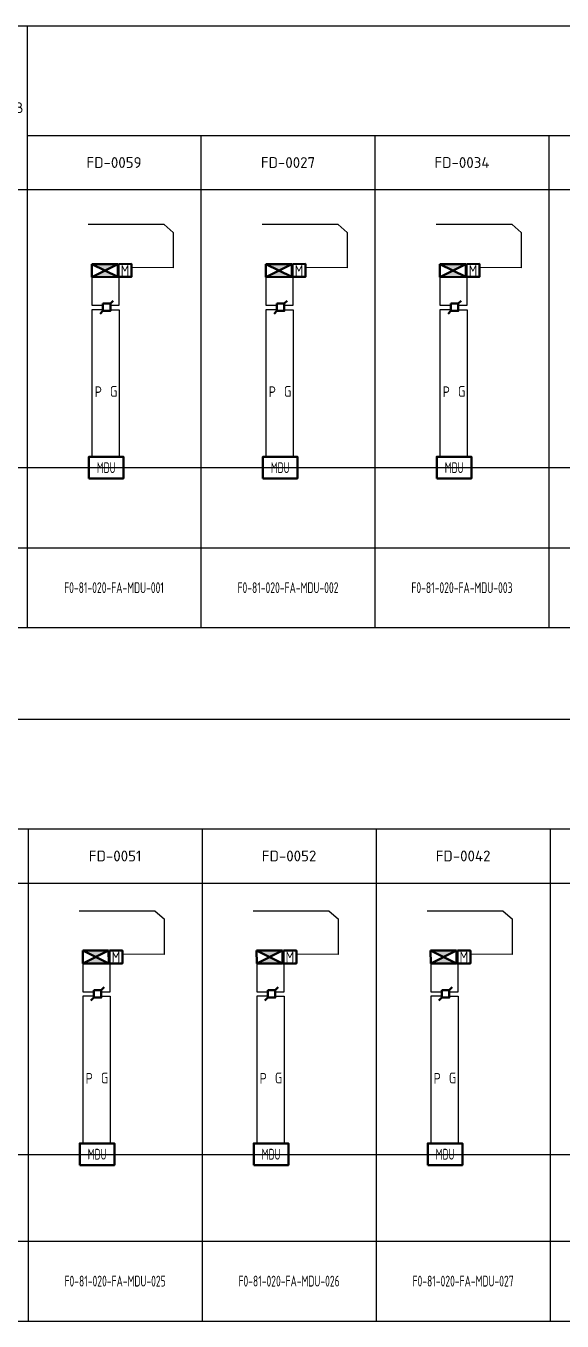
# Model space of a CAD drawing. Header units: millimetres. Extents: x 127230 to 906013, y -355313 to -209225.
# Drawn here: x 590612 to 603006, y -268161 to -238207 of the extents above; entities that cross this region are included whole.
import ezdxf
from ezdxf.enums import TextEntityAlignment as Align

# ---------------------------------------------------------------- set-up
doc = ezdxf.new("R2018")
doc.units = ezdxf.units.MM
doc.linetypes.add('Cплошная', pattern=[0])
for name, color, linetype, lineweight in [('14', 250, 'Continuous', 0), ('АТ_ПС_ИП_025', 1, 'Continuous', 25), ('АТ_ПС_ППКП_025', 5, 'Continuous', 25), ('АТ_ПС_Текст_025', 7, 'Continuous', 25), ('АТ_ПС_Трасса_100', 1, 'Continuous', 100)]:
    doc.layers.add(name, color=color, linetype=linetype, lineweight=lineweight)
doc.layers.add('ПС2', color=230, linetype='Continuous')
doc.styles.add('GLE_OASR_TextStyle', font='GOST2304A.ttf')
doc.styles.get("Standard").update_dxf_attribs({"font": 'gost_0.ttf'})
doc.styles.add('ГОСТ 2.304', font='CS_Gost2304.shx', dxfattribs={"width": 0.8})
doc.styles.add('Текст Т', font='isocpeur.ttf')

# ---------------------------------------------------------------- blocks, each defined once
blk = doc.blocks.new('*T90')
at = {"color": 7, "linetype": 'ByBlock', "transparency": 16777216}
for p, q in [((0, 0), (182448, 0)), ((0, 0), (0, -13917)), ((12084, 0), (12084, -13917)), ((16106, 0), (16106, -13917)), ((48279, 0), (48279, -3786)), ((56323, 0), (56323, -13917)), ((60344, 0), (60344, -13917)), ((68388, 0), (68388, -13917)), ((72409, 0), (72409, -13917)), ((81809, 0), (81809, -13917)), ((91209, 0), (91209, -13917)), ((100609, 0), (100609, -13917)), ((144848, 0), (144848, -13917)), ((154248, 0), (154248, -13917)), ((163648, 0), (163648, -13917)), ((173048, 0), (173048, -13917)), ((182448, 0), (182448, -13917)), ((0, -2533), (12084, -2533)), ((16106, -2533), (182448, -2533)), ((20128, -2533), (20128, -13917)), ((24149, -2533), (24149, -13917)), ((28171, -2533), (28171, -13917)), ((32193, -2533), (32193, -13917)), ((36214, -2533), (36214, -13917)), ((40236, -2533), (40236, -13917)), ((44258, -2533), (44258, -13917)), ((104631, -2533), (104631, -13917)), ((108653, -2533), (108653, -13917)), ((112674, -2533), (112674, -13917)), ((116696, -2533), (116696, -13917)), ((120718, -2533), (120718, -13917)), ((124739, -2533), (124739, -13917)), ((128761, -2533), (128761, -13917)), ((132783, -2533), (132783, -13917)), ((136804, -2533), (136804, -13917)), ((140826, -2533), (140826, -13917)), ((0, -3786), (48279, -3786)), ((56323, -3786), (60344, -3786)), ((68388, -3786), (182448, -3786)), ((0, -12069), (182448, -12069)), ((48279, -12069), (48279, -13917)), ((0, -13917), (182448, -13917))]:
    blk.add_line(p, q, dxfattribs=at)
at = {"color": 0, "linetype": 'ByBlock', "lineweight": -2, "transparency": 16777216}
for p, q in [((48279, -3786), (56323, -3786)), ((48279, -3786), (48279, -12069)), ((60344, -3786), (68388, -3786))]:
    blk.add_line(p, q, dxfattribs=at)
at = {"color": 7, "transparency": 16777216, "char_height": 250, "attachment_point": 5}
for s, insert, width, style in [('Отключение потребителей электропитания по сигналу "Пожар"', (52301, -1266), 8042.13, 'Текст Т'), ('Управление противопожарными клапанами', (58334, -1266), 4020.47, 'Текст Т'), ('Отключение потребителей электропитания по сигналу "Пожар"', (64366, -1266), 8042.13, 'Текст Т'), ('Управление противопожарными клапанами', (70399, -1266), 4020.47, 'Текст Т'), ('Управление противопожарными клапанами', (32193, -1266), 32172.13, 'Текст Т'), ('Управление приточно-вытяжными системами ОВКВ', (77109, -1266), 9398.8, 'Текст Т'), ('Управление приточно-вытяжными системами ОВКВ', (86509, -1266), 9398.8, 'Текст Т'), ('Управление приточно-вытяжными системами ОВКВ', (95909, -1266), 9398.8, 'Текст Т'), ('Управление противопожарными клапанами', (122729, -1266), 44237.13, 'Текст Т'), ('Управление приточно-вытяжными системами ОВКВ', (149548, -1266), 9398.8, 'Текст Т'), ('Управление приточно-вытяжными системами ОВКВ', (158948, -1266), 9398.8, 'Текст Т'), ('Управление приточно-вытяжными системами ОВКВ', (168348, -1266), 9398.8, 'Текст Т'), ('Управление приточно-вытяжными системами ОВКВ', (177748, -1266), 9398.8, 'Текст Т'), ('{\\fGOST type A|b0|i0|c204|p34;\\W1.001;\\C0;Сигнал "Пожар" на IRP-панель СР010, СР011}', (52301, -3160), 8042.13, 'Текст Т'), ('{\\fGOST type A|b0|i0|c204|p34;\\W1.001;\\C0;Сигнал "Пожар" на IRP-панель СР012 СР013}', (64366, -3160), 8042.13, 'Текст Т'), ('Аппаратная пом.137', (6042, -3160), 12083.14, 'Текст Т'), ('FD-0059', (18117, -3160), 4020.47, 'Текст Т'), ('FD-0027', (22139, -3160), 4020.47, 'Текст Т'), ('FD-0034', (26160, -3160), 4020.47, 'Текст Т'), ('FD-0028', (30182, -3160), 4020.47, 'Текст Т'), ('FD-0030', (34204, -3160), 4020.47, 'Текст Т'), ('FD-0062', (46269, -3160), 4020.47, 'Текст Т'), ('FD-0038', (70399, -3160), 4020.47, 'Текст Т'), ('Отключение JS03-UC-1005А/FA-0005А', (77109, -3160), 9398.8, 'Текст Т'), ('Отключение JS03-UC-1005В/FA-0005В', (86509, -3160), 9398.8, 'Текст Т'), ('Отключение JS03-UC-1010/FA-0010', (95909, -3160), 9398.8, 'Текст Т'), ('FD-0065', (106642, -3160), 4020.47, 'Текст Т'), ('FD-0029', (122729, -3160), 4020.47, 'Текст Т'), ('FD-0033', (126750, -3160), 4020.47, 'Текст Т'), ('FD-0046', (130772, -3160), 4020.47, 'Текст Т'), ('FD-0053', (134794, -3160), 4020.47, 'Текст Т'), ('FD-0054', (138815, -3160), 4020.47, 'Текст Т'), ('FD-0055', (142837, -3160), 4020.47, 'Текст Т'), ('Отключение JS03-UC-1004А/FA-0004А', (149548, -3160), 9398.8, 'Текст Т'), ('Отключение JS03-UC-1004В/FA-0004В', (158948, -3160), 9398.8, 'Текст Т'), ('Отключение JS03-UC-1009/FA-0009', (168348, -3160), 9398.8, 'Текст Т'), ('Отключение JS03-UC-1011/FA-0011', (177748, -3160), 9398.8, 'Текст Т'), ('F0-81-020-FA-SIB-001', (14095, -12993), 4020.47, 'ГОСТ 2.304'), ('F0-81-020-FA-MDU-001', (18117, -12993), 4020.47, 'ГОСТ 2.304'), ('F0-81-020-FA-MDU-002', (22139, -12993), 4020.47, 'ГОСТ 2.304'), ('F0-81-020-FA-MDU-003', (26160, -12993), 4020.47, 'ГОСТ 2.304'), ('F0-81-020-FA-MDU-004', (30182, -12993), 4020.47, 'ГОСТ 2.304'), ('F0-81-020-FA-MDU-005', (34204, -12993), 4020.47, 'ГОСТ 2.304'), ('F0-81-020-FA-MDU-006', (38225, -12993), 4020.47, 'ГОСТ 2.304'), ('F0-81-020-FA-MDU-007', (42247, -12993), 4020.47, 'ГОСТ 2.304'), ('F0-81-020-FA-MDU-008', (46269, -12993), 4020.47, 'ГОСТ 2.304'), ('F0-81-020-FA-MR-015, F0-81-020-FA-MR-016', (52301, -12993), 8042.13, 'ГОСТ 2.304'), ('F0-81-020-FA-MDU-009', (58334, -12993), 4020.47, 'ГОСТ 2.304'), ('F0-81-020-FA-MR-017, F0-81-020-FA-MR-018', (64366, -12993), 8042.13, 'ГОСТ 2.304'), ('F0-81-020-FA-MDU-010', (70399, -12993), 4020.47, 'ГОСТ 2.304'), ('F0-81-020-FA-MR-009', (77109, -12993), 9398.8, 'ГОСТ 2.304'), ('F0-81-020-FA-MR-010', (86509, -12993), 9398.8, 'ГОСТ 2.304'), ('F0-81-020-FA-MR-011', (95909, -12993), 9398.8, 'ГОСТ 2.304'), ('F0-81-020-FA-MDU-011', (102620, -12993), 4020.47, 'ГОСТ 2.304'), ('F0-81-020-FA-MDU-012', (106642, -12993), 4020.47, 'ГОСТ 2.304'), ('F0-81-020-FA-MDU-013', (110664, -12993), 4020.47, 'ГОСТ 2.304'), ('F0-81-020-FA-MDU-014', (114685, -12993), 4020.47, 'ГОСТ 2.304'), ('F0-81-020-FA-MDU-015', (118707, -12993), 4020.47, 'ГОСТ 2.304'), ('F0-81-020-FA-MDU-016', (122729, -12993), 4020.47, 'ГОСТ 2.304'), ('F0-81-020-FA-MDU-017', (126750, -12993), 4020.47, 'ГОСТ 2.304'), ('F0-81-020-FA-MDU-018', (130772, -12993), 4020.47, 'ГОСТ 2.304'), ('F0-81-020-FA-MDU-019', (134794, -12993), 4020.47, 'ГОСТ 2.304'), ('F0-81-020-FA-MDU-020', (138815, -12993), 4020.47, 'ГОСТ 2.304'), ('F0-81-020-FA-MDU-021', (142837, -12993), 4020.47, 'ГОСТ 2.304'), ('F0-81-020-FA-MR-005', (149548, -12993), 9398.8, 'ГОСТ 2.304'), ('F0-81-020-FA-MR-006', (158948, -12993), 9398.8, 'ГОСТ 2.304'), ('F0-81-020-FA-MR-007', (168348, -12993), 9398.8, 'ГОСТ 2.304'), ('F0-81-020-FA-MR-008', (177748, -12993), 9398.8, 'ГОСТ 2.304')]:
    blk.add_mtext(s, dxfattribs=dict(at, insert=insert, width=width, style=style))
at = {"color": 0, "transparency": 16777216, "char_height": 250, "attachment_point": 5}
for s, insert, width in [('Контроллер системы пожарной автоматики', (6042, -1266), 12083.14), ('{\\fISOCPEUR|b0|i0|c204|p34;\\T0.95;\\C7;Отключение систем ОВКВ}', (14095, -1893), 4020.47)]:
    blk.add_mtext(s, dxfattribs=dict(at, insert=insert, width=width))
at = {"transparency": 16777216, "char_height": 250, "width": 4020.47, "attachment_point": 5, "style": 'Текст Т'}
for s, insert in [('FD-0063', (38225, -3160)), ('FD-0060', (42247, -3160)), ('FD-0032', (58334, -3160)), ('FD-0037', (102620, -3160)), ('FD-0066', (110664, -3160)), ('FD-0079', (114685, -3160)), ('FD-0078', (118707, -3160))]:
    blk.add_mtext(s, dxfattribs=dict(at, insert=insert))
blk = doc.blocks.new('*U53')
at = {"color": 0, "lineweight": 30, "width": 1.001, "flags": 104}
blk.add_attdef('ТЕКСТ1', text='', height=2.5, dxfattribs=at).set_placement((0.55, 3.27), align=Align.TOP_LEFT)
at = {"color": 0, "lineweight": 0}
blk.add_wipeout([(0, 4.3), (16.02, 4.3), (16.02, 0), (0, 0)], dxfattribs=at)
blk = doc.blocks.new('*U54')
at = {"color": 0, "lineweight": 30, "width": 1.001, "flags": 104}
blk.add_attdef('ТЕКСТ1', text='', height=2.5, dxfattribs=at).set_placement((0.55, 3.27), align=Align.TOP_LEFT)
at = {"color": 0, "lineweight": 0}
blk.add_wipeout([(0, 4.3), (21.07, 4.3), (21.07, 0), (0, 0)], dxfattribs=at)
blk = doc.blocks.new('*U49')
at = {"linetype": 'Continuous', "lineweight": 25}
blk.add_wipeout([(-1.5, -1.5), (-1.5, 1.5), (1.5, 1.5), (1.5, -1.5)], dxfattribs=at)
at = {"color": 0, "linetype": 'Continuous', "lineweight": -2}
for p, q in [((1.5, 1.5), (2.63, 2.63)), ((-1.5, -1.5), (-2.63, -2.63))]:
    blk.add_line(p, q, dxfattribs=at)
blk.add_lwpolyline([(-1.5, 1.5), (1.5, 1.5), (1.5, -1.5), (-1.5, -1.5)], close=True, dxfattribs=at)
blk = doc.blocks.new('*U52')
at = {"linetype": 'Continuous', "lineweight": -2}
h = blk.add_hatch(color=0, dxfattribs=at)
h.dxf.hatch_style = 1
h.paths.add_polyline_path([(-6, 2.97), (-2.98, 1.48), (0, 2.97)])
h.paths.add_polyline_path([(-2.98, 1.48), (-6, -0.03), (0, -0.03), (0, 0)])
at = {"color": 0, "linetype": 'Continuous', "lineweight": -2}
for p, q in [((-6, -0.03), (-6, 2.97)), ((0, 2.97), (-6, 2.97)), ((-6, 2.97), (0, 0)), ((-6, -0.03), (0, 2.97)), ((0, -0.03), (0, 2.97)), ((0, 1.47), (0.18, 1.47)), ((-6, -0.03), (0, -0.03))]:
    blk.add_line(p, q, dxfattribs=at)
blk.add_lwpolyline([(0.18, 2.97), (3.18, 2.97), (3.18, -0.03), (0.18, -0.03)], close=True, dxfattribs=at)
at = {"color": 0, "linetype": 'Continuous', "lineweight": -2, "style": 'GLE_OASR_TextStyle'}
blk.add_text('М', height=2.5, dxfattribs=at).set_placement((1.68, 1.47), align=Align.MIDDLE_CENTER)
blk = doc.blocks.new('*U51')
at = {"color": 0, "linetype": 'Continuous', "lineweight": -2}
blk.add_lwpolyline([(-8, -0.03), (0, -0.03), (0, 4.97), (-8, 4.97)], close=True, dxfattribs=at)
at = {"color": 0, "linetype": 'Continuous', "lineweight": -2, "style": 'ГОСТ 2.304', "width": 0.8, "flags": 4}
blk.add_attdef('НАДПИСЬ', text='', height=2.5, dxfattribs=at).set_placement((-4, 2.47), align=Align.MIDDLE_CENTER)
blk = doc.blocks.new('*U50')
at = {"color": 0, "lineweight": 0}
blk.add_wipeout([(-2.08, 6.13), (-19.65, 6.12), (-19.65, 1.83), (-2.08, 1.83)], dxfattribs=at)
at = {"color": 0, "linetype": 'Cплошная', "lineweight": 25}
for q in [(-19.65, 1.83), (0, 0)]:
    blk.add_line((-2.08, 1.83), q, dxfattribs=at)
at = {"color": 0, "lineweight": 30, "flags": 104}
blk.add_attdef('ТЕКСТ1', text='', height=2.5, dxfattribs=at).set_placement((-2.99, 5.1), align=Align.TOP_RIGHT)
blk = doc.blocks.new('*T92')
at = {"color": 7, "linetype": 'ByBlock', "transparency": 16777216}
for p, q in [((0, 0), (178407, 0)), ((0, 0), (0, -13917)), ((60325, 0), (60325, -13917)), ((69725, 0), (69725, -13917)), ((79125, 0), (79125, -13917)), ((88525, 0), (88525, -13917)), ((97925, 0), (97925, -13917)), ((143520, 0), (143520, -13917)), ((151563, 0), (151563, -13917)), ((160963, 0), (160963, -13917)), ((170363, 0), (170363, -13917)), ((178407, 0), (178407, -13917)), ((0, -2533), (178407, -2533)), ((4022, -2533), (4022, -13917)), ((8043, -2533), (8043, -13917)), ((12065, -2533), (12065, -13917)), ((16087, -2533), (16087, -13917)), ((20108, -2533), (20108, -13917)), ((24130, -2533), (24130, -13917)), ((28152, -2533), (28152, -13917)), ((32173, -2533), (32173, -13917)), ((36195, -2533), (36195, -13917)), ((40217, -2533), (40217, -13917)), ((44238, -2533), (44238, -13917)), ((48260, -2533), (48260, -13917)), ((52282, -2533), (52282, -13917)), ((56303, -2533), (56303, -13917)), ((101947, -2533), (101947, -13917)), ((105968, -2533), (105968, -13917)), ((109990, -2533), (109990, -13917)), ((114012, -2533), (114012, -13917)), ((118033, -2533), (118033, -13917)), ((122055, -2533), (122055, -13917)), ((126077, -2533), (126077, -13917)), ((130098, -2533), (130098, -13917)), ((134120, -2533), (134120, -13917)), ((147542, -2533), (147542, -13917)), ((174385, -2533), (174385, -13917)), ((0, -3786), (178407, -3786)), ((0, -12069), (178407, -12069)), ((0, -13917), (178407, -13917))]:
    blk.add_line(p, q, dxfattribs=at)
at = {"color": 0, "linetype": 'ByBlock', "lineweight": -2, "transparency": 16777216}
blk.add_line((134120, 0), (134120, -2533), dxfattribs=at)
at = {"color": 7, "transparency": 16777216, "char_height": 250, "attachment_point": 5}
for s, insert, width, style in [('Управление противопожарными клапанами', (30162, -1266), 60323.8, 'Текст Т'), ('Управление приточно-вытяжными системами ОВКВ', (65025, -1266), 9398.8, 'Текст Т'), ('Управление приточно-вытяжными системами ОВКВ', (74425, -1266), 9398.8, 'Текст Т'), ('Управление приточно-вытяжными системами ОВКВ', (83825, -1266), 9398.8, 'Текст Т'), ('Управление приточно-вытяжными системами ОВКВ', (93225, -1266), 9398.8, 'Текст Т'), ('Управление приточно-вытяжными системами ОВКВ', (138820, -1266), 9398.8, 'Текст Т'), ('Управление приточно-вытяжными системами ОВКВ', (156263, -1266), 9398.8, 'Текст Т'), ('Управление приточно-вытяжными системами ОВКВ', (165663, -1266), 9398.8, 'Текст Т'), ('FD-0048', (2011, -3160), 4020.47, 'Текст Т'), ('FD-0049', (6032, -3160), 4020.47, 'Текст Т'), ('FD-0044', (10054, -3160), 4020.47, 'Текст Т'), ('FD-0051', (14076, -3160), 4020.47, 'Текст Т'), ('FD-0052', (18097, -3160), 4020.47, 'Текст Т'), ('FD-0042', (22119, -3160), 4020.47, 'Текст Т'), ('FD-0043', (26141, -3160), 4020.47, 'Текст Т'), ('FD-0011', (30162, -3160), 4020.47, 'Текст Т'), ('FD-0007', (34184, -3160), 4020.47, 'Текст Т'), ('FD-0009', (38206, -3160), 4020.47, 'Текст Т'), ('FD-0010', (42227, -3160), 4020.47, 'Текст Т'), ('FD-0018', (46249, -3160), 4020.47, 'Текст Т'), ('FD-0015', (50271, -3160), 4020.47, 'Текст Т'), ('FD-0016', (54292, -3160), 4020.47, 'Текст Т'), ('FD-0017', (58314, -3160), 4020.47, 'Текст Т'), ('Отключение JS03-UC-1001/FA-0001', (65025, -3160), 9398.8, 'Текст Т'), ('Отключение JS03-UC-1002А/FA-0002А', (74425, -3160), 9398.8, 'Текст Т'), ('Отключение JS03-UC-1003/FA-0003', (83825, -3160), 9398.8, 'Текст Т'), ('Отключение JS03-UC-1007/FA-0007', (93225, -3160), 9398.8, 'Текст Т'), ('FD-0019', (99936, -3160), 4020.47, 'Текст Т'), ('FD-0020', (103957, -3160), 4020.47, 'Текст Т'), ('FD-0021', (107979, -3160), 4020.47, 'Текст Т'), ('FD-0002', (112001, -3160), 4020.47, 'Текст Т'), ('FD-0005', (116022, -3160), 4020.47, 'Текст Т'), ('FD-0017', (120044, -3160), 4020.47, 'Текст Т'), ('FD-0056', (124066, -3160), 4020.47, 'Текст Т'), ('FD-0067', (128087, -3160), 4020.47, 'Текст Т'), ('FD-0006', (132109, -3160), 4020.47, 'Текст Т'), ('Отключение JS03-UC-1012/FA-0012', (138820, -3160), 9398.8, 'Текст Т'), ('FD-0013', (145531, -3160), 4020.47, 'Текст Т'), ('FD-0072', (149552, -3160), 4020.47, 'Текст Т'), ('Отключение JS03-UC-1006/FA-0002В', (156263, -3160), 9398.8, 'Текст Т'), ('Отключение JS03-UC-1008/FA-0008', (165663, -3160), 9398.8, 'Текст Т'), ('FD-0014', (172374, -3160), 4020.47, 'Текст Т'), ('FD-0012', (176396, -3160), 4020.47, 'Текст Т'), ('F0-81-020-FA-MDU-022', (2011, -12993), 4020.47, 'ГОСТ 2.304'), ('F0-81-020-FA-MDU-023', (6032, -12993), 4020.47, 'ГОСТ 2.304'), ('F0-81-020-FA-MDU-024', (10054, -12993), 4020.47, 'ГОСТ 2.304'), ('F0-81-020-FA-MDU-025', (14076, -12993), 4020.47, 'ГОСТ 2.304'), ('F0-81-020-FA-MDU-026', (18097, -12993), 4020.47, 'ГОСТ 2.304'), ('F0-81-020-FA-MDU-027', (22119, -12993), 4020.47, 'ГОСТ 2.304'), ('F0-81-020-FA-MDU-028', (26141, -12993), 4020.47, 'ГОСТ 2.304'), ('F0-81-020-FA-MDU-049', (30162, -12993), 4020.47, 'ГОСТ 2.304'), ('F0-81-020-FA-MDU-029', (34184, -12993), 4020.47, 'ГОСТ 2.304'), ('F0-81-020-FA-MDU-030', (38206, -12993), 4020.47, 'ГОСТ 2.304'), ('F0-81-020-FA-MDU-031', (42227, -12993), 4020.47, 'ГОСТ 2.304'), ('F0-81-020-FA-MDU-032', (46249, -12993), 4020.47, 'ГОСТ 2.304'), ('F0-81-020-FA-MDU-033', (50271, -12993), 4020.47, 'ГОСТ 2.304'), ('F0-81-020-FA-MDU-034', (54292, -12993), 4020.47, 'ГОСТ 2.304'), ('F0-81-020-FA-MDU-035', (58314, -12993), 4020.47, 'ГОСТ 2.304'), ('F0-81-020-FA-MR-001', (65025, -12993), 9398.8, 'ГОСТ 2.304'), ('F0-81-020-FA-MR-002', (74425, -12993), 9398.8, 'ГОСТ 2.304'), ('F0-81-020-FA-MR-003', (83825, -12993), 9398.8, 'ГОСТ 2.304'), ('F0-81-020-FA-MR-004', (93225, -12993), 9398.8, 'ГОСТ 2.304'), ('F0-81-020-FA-MDU-036', (99936, -12993), 4020.47, 'ГОСТ 2.304'), ('F0-81-020-FA-MDU-037', (103957, -12993), 4020.47, 'ГОСТ 2.304'), ('F0-81-020-FA-MDU-038', (107979, -12993), 4020.47, 'ГОСТ 2.304'), ('F0-81-020-FA-MDU-039', (112001, -12993), 4020.47, 'ГОСТ 2.304'), ('F0-81-020-FA-MDU-040', (116022, -12993), 4020.47, 'ГОСТ 2.304'), ('F0-81-020-FA-MDU-041', (120044, -12993), 4020.47, 'ГОСТ 2.304'), ('F0-81-020-FA-MDU-042', (124066, -12993), 4020.47, 'ГОСТ 2.304'), ('F0-81-020-FA-MDU-043', (128087, -12993), 4020.47, 'ГОСТ 2.304'), ('F0-81-020-FA-MDU-044', (132109, -12993), 4020.47, 'ГОСТ 2.304'), ('F0-81-020-FA-MR-014', (138820, -12993), 9398.8, 'ГОСТ 2.304'), ('F0-81-020-FA-MDU-045', (145531, -12993), 4020.47, 'ГОСТ 2.304'), ('F0-81-020-FA-MDU-046', (149552, -12993), 4020.47, 'ГОСТ 2.304'), ('F0-81-020-FA-MR-012', (156263, -12993), 9398.8, 'ГОСТ 2.304'), ('F0-81-020-FA-MR-013', (165663, -12993), 9398.8, 'ГОСТ 2.304'), ('F0-81-020-FA-MDU-047', (172374, -12993), 4020.47, 'ГОСТ 2.304'), ('F0-81-020-FA-MDU-048', (176396, -12993), 4020.47, 'ГОСТ 2.304')]:
    blk.add_mtext(s, dxfattribs=dict(at, insert=insert, width=width, style=style))
at = {"color": 0, "transparency": 16777216, "char_height": 250, "attachment_point": 5, "style": 'Текст Т'}
for insert, width in [((116022, -1266), 36193.8), ((147542, -1266), 8042.13), ((174385, -1266), 8042.13)]:
    blk.add_mtext('{\\C7;Управление противопожарными клапанами}', dxfattribs=dict(at, insert=insert, width=width))

msp = doc.modelspace()

# ---------------------------------------------------------------- linework, layer by layer
at = {"layer": '14', "color": 6, "lineweight": 25}
for points in [[(592139, -244015), (592139, -244665), (592391, -244665)], [(596160, -244015), (596160, -244665), (596412, -244665)], [(600182, -244015), (600182, -244665), (600434, -244665)], [(591929, -259893), (591929, -260543), (592181, -260543)], [(595951, -259893), (595951, -260543), (596203, -260543)], [(599972, -259893), (599972, -260543), (600224, -260543)]]:
    msp.add_lwpolyline(points, dxfattribs=at)
at = {"layer": 'АТ_ПС_Трасса_100', "color": 92, "lineweight": 25, "ltscale": 100}
for points in [[(592563, -244665), (592771, -244665), (592771, -244016)], [(596585, -244665), (596793, -244665), (596793, -244016)], [(600606, -244665), (600815, -244665), (600815, -244016)], [(592563, -244772), (592771, -244772), (592771, -248174)], [(596585, -244772), (596793, -244772), (596793, -248174)], [(600606, -244772), (600815, -244772), (600815, -248174)], [(592353, -260543), (592562, -260543), (592562, -259894)], [(596375, -260543), (596583, -260543), (596583, -259894)], [(600397, -260543), (600605, -260543), (600605, -259894)], [(592353, -260650), (592562, -260650), (592562, -264052)], [(596375, -260650), (596583, -260650), (596583, -264052)], [(600397, -260650), (600605, -260650), (600605, -264052)]]:
    msp.add_lwpolyline(points, dxfattribs=at)
at = {"layer": 'АТ_ПС_Трасса_100', "color": 6, "lineweight": 25, "ltscale": 100}
for points in [[(592391, -244772), (592139, -244772), (592139, -248174)], [(596412, -244772), (596160, -244772), (596160, -248174)], [(600434, -244772), (600182, -244772), (600182, -248174)], [(592181, -260650), (591929, -260650), (591929, -264052)], [(596203, -260650), (595951, -260650), (595951, -264052)], [(600224, -260650), (599972, -260650), (599972, -264052)]]:
    msp.add_lwpolyline(points, dxfattribs=at)

# ---------------------------------------------------------------- block references
for name, p in [('*T90', (574531, -238207)), ('*T92', (578598, -254244))]:
    msp.add_blockref(name, p)
at = {"layer": 'ПС2', "color": 5, "lineweight": 50, "transparency": 33554687, "xscale": 100, "yscale": 100, "zscale": 100, "rotation": 0.1250381865928775}
for p in [(592734, -244011), (596756, -244011), (600778, -244011), (592525, -259889), (596546, -259889), (600568, -259889)]:
    msp.add_blockref('*U52', p, dxfattribs=at)

# ---------------------------------------------------------------- texts
at = {"layer": 'АТ_ПС_Текст_025', "char_height": 250, "attachment_point": 5, "style": 'GLE_OASR_TextStyle'}
for s, insert in [('P', (592285, -246669)), ('G', (592640, -246661)), ('P', (596307, -246669)), ('G', (596662, -246661)), ('P', (600328, -246669)), ('G', (600684, -246661)), ('P', (592075, -262547)), ('G', (592431, -262539)), ('P', (596097, -262547)), ('G', (596452, -262539)), ('P', (600119, -262547)), ('G', (600474, -262539))]:
    msp.add_mtext_dynamic_manual_height_columns(s, width=1237.88, gutter_width=12.5, heights=[0], dxfattribs=dict(at, insert=insert))

# ---------------------------------------------------------------- next in the draw order: block references
at = {"layer": 'АТ_ПС_ИП_025', "lineweight": 50, "xscale": 57.51779866433964, "yscale": 57.51779866433964, "zscale": 57.51779866433964}
for p in [(592477, -244714), (596498, -244714), (600520, -244714), (592267, -260593), (596289, -260593), (600310, -260593)]:
    msp.add_blockref('*U49', p, dxfattribs=at)
at = {"layer": 'АТ_ПС_Текст_025', "linetype": 'Continuous'}
ref = msp.add_blockref('*U50', (594018, -242983), dxfattribs=dict(at, xscale=100, yscale=100, zscale=100))
lines = msp.add_mtext('230 В AC*** ', dxfattribs={"layer": '0', "color": 0, "insert": (593719, -242473), "char_height": 2.5, "attachment_point": 1})
ref.add_attrib('ТЕКСТ1', '', (593719, -242473), dxfattribs={"flags": 104}).embed_mtext(lines)
ref = msp.add_blockref('*U50', (598040, -242983), dxfattribs=dict(at, xscale=100, yscale=100, zscale=100))
lines = msp.add_mtext('230 В AC*** ', dxfattribs={"layer": '0', "color": 0, "insert": (597741, -242473), "char_height": 2.5, "attachment_point": 1})
ref.add_attrib('ТЕКСТ1', '', (597741, -242473), dxfattribs={"flags": 104}).embed_mtext(lines)
ref = msp.add_blockref('*U50', (602062, -242983), dxfattribs=dict(at, xscale=100, yscale=100, zscale=100))
lines = msp.add_mtext('230 В AC*** ', dxfattribs={"layer": '0', "color": 0, "insert": (601763, -242473), "char_height": 2.5, "attachment_point": 1})
ref.add_attrib('ТЕКСТ1', '', (601763, -242473), dxfattribs={"flags": 104}).embed_mtext(lines)
at = {"layer": 'АТ_ПС_Текст_025', "transparency": 33554636}
ref = msp.add_blockref('*U53', (592830, -244840), dxfattribs=dict(at, xscale=99.99980000000001, yscale=99.99980000000001, zscale=99.99980000000001))
lines = msp.add_mtext('\\W1.0010;*FA-XK-001', dxfattribs={"layer": '0', "color": 0, "insert": (592884, -244513), "char_height": 2.5, "attachment_point": 1})
ref.add_attrib('ТЕКСТ1', '', (592884, -244513), dxfattribs={"flags": 104}).embed_mtext(lines)
ref = msp.add_blockref('*U53', (596851, -244840), dxfattribs=dict(at, xscale=99.99980000000001, yscale=99.99980000000001, zscale=99.99980000000001))
lines = msp.add_mtext('\\W1.0010;*FA-XK-002', dxfattribs={"layer": '0', "color": 0, "insert": (596906, -244513), "char_height": 2.5, "attachment_point": 1})
ref.add_attrib('ТЕКСТ1', '', (596906, -244513), dxfattribs={"flags": 104}).embed_mtext(lines)
ref = msp.add_blockref('*U53', (600873, -244840), dxfattribs=dict(at, xscale=99.99980000000001, yscale=99.99980000000001, zscale=99.99980000000001))
lines = msp.add_mtext('\\W1.0010;*FA-XK-003', dxfattribs={"layer": '0', "color": 0, "insert": (600928, -244513), "char_height": 2.5, "attachment_point": 1})
ref.add_attrib('ТЕКСТ1', '', (600928, -244513), dxfattribs={"flags": 104}).embed_mtext(lines)
at = {"layer": 'АТ_ПС_Текст_025', "transparency": 33554636, "xscale": 99.99980000000001, "yscale": 99.99980000000001, "zscale": 99.99980000000001, "rotation": 90.0000000004073}
for p in [(592023, -247403), (593288, -247403), (596044, -247403), (597310, -247403), (600066, -247403), (601331, -247403), (591813, -263281), (593078, -263281), (595835, -263281), (597100, -263281), (599856, -263281), (601122, -263281)]:
    msp.add_blockref('*U54', p, dxfattribs=at)
at = {"layer": 'АТ_ПС_Текст_025', "linetype": 'Continuous'}
ref = msp.add_blockref('*U50', (593809, -258861), dxfattribs=dict(at, xscale=100, yscale=100, zscale=100))
lines = msp.add_mtext('230 В AC*** ', dxfattribs={"layer": '0', "color": 0, "insert": (593510, -258351), "char_height": 2.5, "attachment_point": 1})
ref.add_attrib('ТЕКСТ1', '', (593510, -258351), dxfattribs={"flags": 104}).embed_mtext(lines)
ref = msp.add_blockref('*U50', (597830, -258861), dxfattribs=dict(at, xscale=100, yscale=100, zscale=100))
lines = msp.add_mtext('230 В AC*** ', dxfattribs={"layer": '0', "color": 0, "insert": (597532, -258351), "char_height": 2.5, "attachment_point": 1})
ref.add_attrib('ТЕКСТ1', '', (597532, -258351), dxfattribs={"flags": 104}).embed_mtext(lines)
ref = msp.add_blockref('*U50', (601852, -258861), dxfattribs=dict(at, xscale=100, yscale=100, zscale=100))
lines = msp.add_mtext('230 В AC*** ', dxfattribs={"layer": '0', "color": 0, "insert": (601553, -258351), "char_height": 2.5, "attachment_point": 1})
ref.add_attrib('ТЕКСТ1', '', (601553, -258351), dxfattribs={"flags": 104}).embed_mtext(lines)
at = {"layer": 'АТ_ПС_Текст_025', "transparency": 33554636}
ref = msp.add_blockref('*U53', (592620, -260718), dxfattribs=dict(at, xscale=99.99980000000001, yscale=99.99980000000001, zscale=99.99980000000001))
lines = msp.add_mtext('\\W1.0010;*FA-XK-025', dxfattribs={"layer": '0', "color": 0, "insert": (592675, -260391), "char_height": 2.5, "attachment_point": 1})
ref.add_attrib('ТЕКСТ1', '', (592675, -260391), dxfattribs={"flags": 104}).embed_mtext(lines)
ref = msp.add_blockref('*U53', (596642, -260718), dxfattribs=dict(at, xscale=99.99980000000001, yscale=99.99980000000001, zscale=99.99980000000001))
lines = msp.add_mtext('\\W1.0010;*FA-XK-026', dxfattribs={"layer": '0', "color": 0, "insert": (596696, -260391), "char_height": 2.5, "attachment_point": 1})
ref.add_attrib('ТЕКСТ1', '', (596696, -260391), dxfattribs={"flags": 104}).embed_mtext(lines)
ref = msp.add_blockref('*U53', (600663, -260718), dxfattribs=dict(at, xscale=99.99980000000001, yscale=99.99980000000001, zscale=99.99980000000001))
lines = msp.add_mtext('\\W1.0010;*FA-XK-027', dxfattribs={"layer": '0', "color": 0, "insert": (600718, -260391), "char_height": 2.5, "attachment_point": 1})
ref.add_attrib('ТЕКСТ1', '', (600718, -260391), dxfattribs={"flags": 104}).embed_mtext(lines)

# ---------------------------------------------------------------- next in the draw order: wipeouts: each hides what was drawn before it
at = {"lineweight": 25}
for points in [[(592067, -248174), (592867, -248174), (592867, -248674), (592067, -248674)], [(596089, -248174), (596889, -248174), (596889, -248674), (596089, -248674)], [(600111, -248174), (600911, -248174), (600911, -248674), (600111, -248674)], [(591858, -264052), (592658, -264052), (592658, -264552), (591858, -264552)], [(595879, -264052), (596679, -264052), (596679, -264552), (595879, -264552)], [(599901, -264052), (600701, -264052), (600701, -264552), (599901, -264552)]]:
    msp.add_wipeout(points, dxfattribs=at).dxf.layer = 'АТ_ПС_Трасса_100'

# ---------------------------------------------------------------- next in the draw order: linework, layer by layer
at = {"color": 1, "lineweight": 30}
msp.add_lwpolyline([(578318, -248424), (758046, -248424), (758046, -264320), (577552, -264320), (577552, -248544)], dxfattribs=at)
at = {"layer": '14', "color": 6, "lineweight": 25}
for points in [[(594018, -242983), (594018, -243802), (593052, -243797)], [(598040, -242983), (598040, -243802), (597073, -243797)], [(602062, -242983), (602062, -243802), (601095, -243797)], [(593809, -258861), (593809, -259680), (592842, -259676)], [(597830, -258861), (597830, -259680), (596864, -259676)], [(601852, -258861), (601852, -259680), (600885, -259676)]]:
    msp.add_lwpolyline(points, dxfattribs=at)

# ---------------------------------------------------------------- next in the draw order: block references
at = {"layer": 'АТ_ПС_ППКП_025', "color": 1, "linetype": 'Continuous', "lineweight": 50}
ref = msp.add_blockref('*U51', (592867, -248670), dxfattribs=dict(at, xscale=100, yscale=100, zscale=100))
ref.add_attrib('НАДПИСЬ', 'MDU', dxfattribs={"layer": '0', "color": 0, "linetype": 'Continuous', "lineweight": -2, "height": 250, "style": 'ГОСТ 2.304', "width": 0.8}).set_placement((592467, -248424), align=Align.MIDDLE_CENTER)
ref = msp.add_blockref('*U51', (596889, -248670), dxfattribs=dict(at, xscale=100, yscale=100, zscale=100))
ref.add_attrib('НАДПИСЬ', 'MDU', dxfattribs={"layer": '0', "color": 0, "linetype": 'Continuous', "lineweight": -2, "height": 250, "style": 'ГОСТ 2.304', "width": 0.8}).set_placement((596489, -248424), align=Align.MIDDLE_CENTER)
ref = msp.add_blockref('*U51', (600910, -248670), dxfattribs=dict(at, xscale=100, yscale=100, zscale=100))
ref.add_attrib('НАДПИСЬ', 'MDU', dxfattribs={"layer": '0', "color": 0, "linetype": 'Continuous', "lineweight": -2, "height": 250, "style": 'ГОСТ 2.304', "width": 0.8}).set_placement((600511, -248424), align=Align.MIDDLE_CENTER)
ref = msp.add_blockref('*U51', (592657, -264549), dxfattribs=dict(at, xscale=100, yscale=100, zscale=100))
ref.add_attrib('НАДПИСЬ', 'MDU', dxfattribs={"layer": '0', "color": 0, "linetype": 'Continuous', "lineweight": -2, "height": 250, "style": 'ГОСТ 2.304', "width": 0.8}).set_placement((592258, -264302), align=Align.MIDDLE_CENTER)
ref = msp.add_blockref('*U51', (596679, -264549), dxfattribs=dict(at, xscale=100, yscale=100, zscale=100))
ref.add_attrib('НАДПИСЬ', 'MDU', dxfattribs={"layer": '0', "color": 0, "linetype": 'Continuous', "lineweight": -2, "height": 250, "style": 'ГОСТ 2.304', "width": 0.8}).set_placement((596279, -264302), align=Align.MIDDLE_CENTER)
ref = msp.add_blockref('*U51', (600701, -264549), dxfattribs=dict(at, xscale=100, yscale=100, zscale=100))
ref.add_attrib('НАДПИСЬ', 'MDU', dxfattribs={"layer": '0', "color": 0, "linetype": 'Continuous', "lineweight": -2, "height": 250, "style": 'ГОСТ 2.304', "width": 0.8}).set_placement((600301, -264302), align=Align.MIDDLE_CENTER)

doc.saveas('drawing.dxf')
